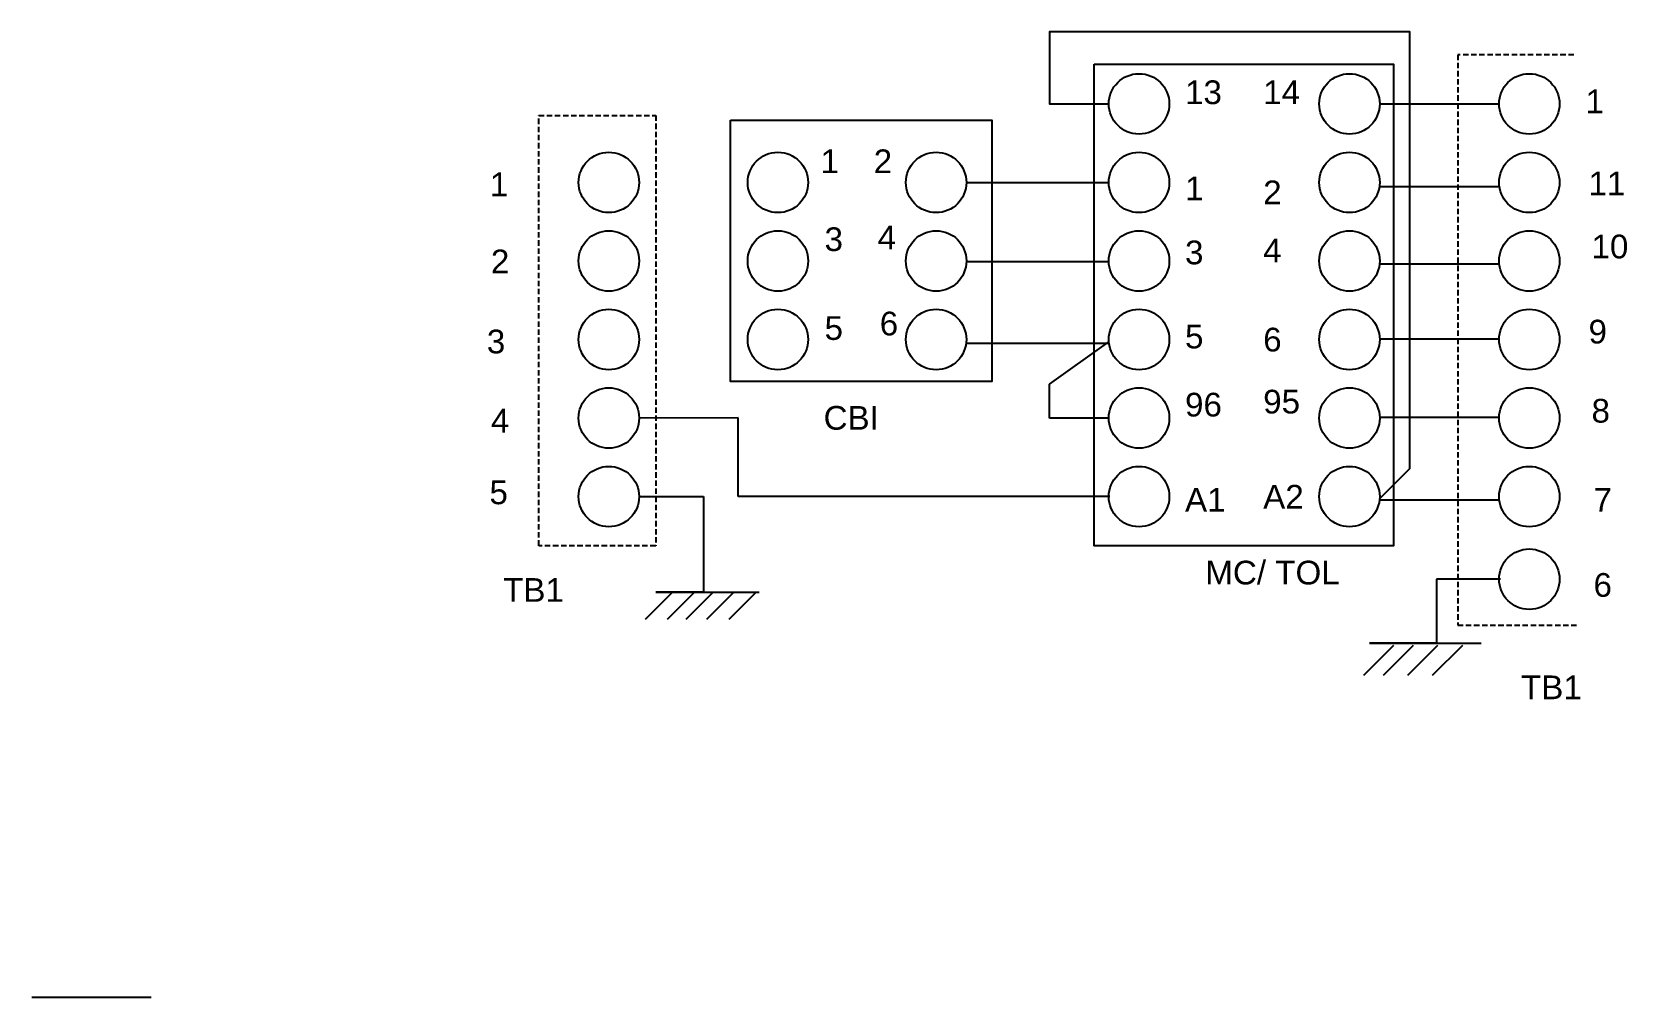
# Model space of a CAD drawing. Header units: millimetres. Extents: x -80 to 3667, y 0 to 2267.
import ezdxf

# ---------------------------------------------------------------- set-up
doc = ezdxf.new("R2010")
doc.units = ezdxf.units.MM
doc.linetypes.add('DASHED', pattern=[19.05, 12.7, -6.35])
doc.styles.get("Standard").update_dxf_attribs({"font": 'arial.ttf'})

msp = doc.modelspace()

# ---------------------------------------------------------------- linework, layer by layer
at = {"linetype": 'DASHED'}
for p, q in [((3542.3, 2213.7), (3269.5, 2213.7)), ((3269.5, 2213.7), (3269.5, 873.8)), ((3269.5, 873.8), (3553.8, 873.8))]:
    msp.add_line(p, q, dxfattribs=at)
for p, q in [((3086.2, 2098.3), (3366.7, 2098.3)), ((2115.4, 1913.8), (2450, 1913.8)), ((3086.2, 1903.9), (3366.7, 1903.9)), ((2115.4, 1728.1), (2450, 1728.1)), ((3086.2, 1722.8), (3366.7, 1722.8)), ((2115.4, 1536.5), (2450, 1536.5)), ((2310.7, 1439.6), (2450, 1539.7)), ((3086.2, 1546), (3366.7, 1546)), ((2310.7, 1360.3), (2310.7, 1439.6)), ((1579.1, 1360.5), (1346.7, 1360.4)), ((1579.1, 1175.8), (1579.1, 1360.5)), ((2447.6, 1360.3), (2310.7, 1360.3)), ((3086.2, 1362.7), (3366.7, 1362.7)), ((1347.3, 1175.8), (1498.1, 1175.8)), ((1498.1, 1175.8), (1498.1, 951.2)), ((2452.3, 1175.8), (1579.1, 1175.8)), ((3086.2, 1168.5), (3366.7, 1168.5)), ((3370.1, 981.7), (3219.8, 981.7)), ((3219.8, 981.7), (3219.8, 831.1)), ((1361.8, 887.7), (1425.3, 951.2)), ((1498.1, 951.2), (1385.6, 951.2)), ((1385.6, 951.2), (1628.6, 951.2)), ((1413.4, 887.7), (1476.9, 951.2)), ((1457.2, 887.7), (1520.7, 951.2)), ((1505.6, 887.7), (1569.1, 951.2)), ((1558.3, 887.7), (1621.8, 951.2)), ((3049, 756), (3119.5, 826.6)), ((3219.8, 831.1), (3062.6, 831.1)), ((3062.6, 831.1), (3324.6, 831.1)), ((3094.9, 756), (3165.5, 826.6)), ((3152.1, 756), (3222.6, 826.6)), ((3210.6, 756), (3281.2, 826.6)), ((-79.6, 0), (200.9, 0))]:
    msp.add_line(p, q)
msp.add_lwpolyline([(3086.2, 1171), (3156.7, 1241.5), (3156.7, 2267.4), (2310.5, 2267.4), (2310.5, 2098.1), (2450, 2098.2)])
for points in [[(2415.4, 2191.8), (3118.9, 2191.8), (3118.9, 1060.4), (2415.4, 1060.4)], [(1561.5, 2060), (2175.1, 2060), (2175.1, 1446.5), (1561.5, 1446.5)]]:
    msp.add_lwpolyline(points, close=True)
msp.add_lwpolyline([(1110.8, 2071), (1385.6, 2071), (1385.6, 1060.4), (1110.8, 1060.4)], close=True, dxfattribs=at)
for centre in [(2521, 2098.3), (3015.2, 2098.3), (3437.7, 2098.3), (1275.6, 1913.8), (1672.7, 1913.8), (2044.3, 1913.8), (2521, 1913.8), (3015.2, 1913.8), (3437.7, 1913.8), (1275.6, 1729.3), (1672.7, 1729.3), (2044.3, 1729.3), (2521, 1729.3), (3015.2, 1729.3), (3437.7, 1729.3), (1275.6, 1544.8), (1672.7, 1544.8), (2044.3, 1544.8), (2521, 1544.8), (3015.2, 1544.8), (3437.7, 1544.8), (1275.6, 1360.3), (2521, 1360.3), (3015.2, 1360.3), (3437.7, 1360.3), (1275.6, 1175.8), (2521, 1175.8), (3015.2, 1175.8), (3437.7, 1175.8), (3437.7, 981.7)]:
    msp.add_circle(centre, 71)

# ---------------------------------------------------------------- texts
for s, height, p in [('13', 55.73, (2629, 2097.8)), ('14', 55.73, (2812.6, 2097.8)), ('1', 55.7, (3569.7, 2076.5)), ('1', 55.7, (1773, 1935.6)), ('2', 55.7, (1897.7, 1935.6)), ('1', 55.7, (996.1, 1881.5)), ('1', 55.7, (2629, 1872)), ('2', 55.7, (2812.6, 1862.6)), ('11', 55.73, (3576.8, 1883.6)), ('3', 55.7, (1782.3, 1752.6)), ('4', 55.7, (1907.1, 1756.8)), ('3', 55.7, (2629, 1721.5)), ('4', 55.7, (2812.6, 1726.2)), ('10', 55.73, (3583.8, 1735.4)), ('2', 55.7, (998.5, 1700.3)), ('5', 55.7, (1782.3, 1543.9)), ('6', 55.7, (1911.9, 1554.5)), ('5', 55.7, (2629, 1523.9)), ('9', 55.7, (3576.8, 1535.5)), ('3', 55.7, (989, 1512.2)), ('6', 55.7, (2812.6, 1516.8)), ('95', 55.73, (2812.6, 1371)), ('CBI', 55.73, (1780, 1332.9)), ('96', 55.73, (2629, 1363.9)), ('8', 55.7, (3583.8, 1349.6)), ('4', 55.7, (998.5, 1326.3)), ('5', 55.7, (995.2, 1157.9)), ('A2', 55.73, (2812.6, 1147.5)), ('A1', 55.73, (2629, 1140.5)), ('7', 55.7, (3588.5, 1140.3)), ('MC/ TOL', 55.73, (2676.6, 969.4)), ('TB1', 55.73, (1027.2, 928.6)), ('6', 55.7, (3588.5, 940.4)), ('TB1', 55.73, (3418.2, 699.8))]:
    msp.add_text(s, height=height, dxfattribs=at).set_placement(p)

doc.saveas('drawing.dxf')
